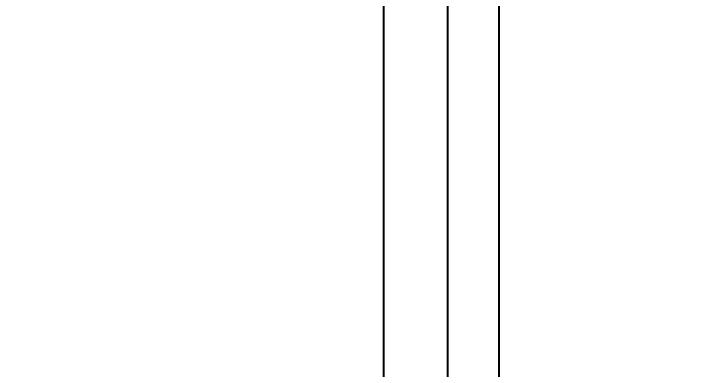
# Model space of a CAD drawing. Header units: millimetres. Extents: x 861 to 27901, y 673 to 17923.
# Drawn here: x 10720.7 to 10929.4, y 6235.6 to 6345.8 of the extents above; entities that cross this region are included whole.
import ezdxf

# ---------------------------------------------------------------- set-up
doc = ezdxf.new("R2010")
doc.units = ezdxf.units.MM
doc.header["$LTSCALE"] = 33.3
doc.layers.add('CAPA_1', color=7, linetype='Continuous')
doc.styles.add('SLDTEXTSTYLE0', font='TXT', dxfattribs={"width": 0.75})
doc.dimstyles.new('SLDDIMSTYLE0', dxfattribs={"dimtxt": 66.6, "dimasz": 66.6, "dimexe": 0, "dimexo": 0.0625, "dimgap": 16.65, "dimtad": 2, "dimdec": 0, "dimlfac": 1.261261, "dimrnd": 1e-09, "dimzin": 12, "dimdsep": 46, "dimtxsty": 'SLDTEXTSTYLE0', "dimsah": 1, "dimcen": 0.09, "dimadec": 0, "dimazin": 3, "dimtfac": 1, "dimtdec": 0, "dimtofl": 0, "dimtmove": 0, "dimatfit": 3, "dimfxl": 1, "dimfrac": 2, "dimtolj": 1, "dimtzin": 12, "dimarcsym": 0})

# ---------------------------------------------------------------- blocks, each defined once
blk = doc.blocks.new('_D_13')
at = {"layer": 'CAPA_1', "transparency": 16777216}
for p, q in [((9823.17, 6912.25), (14695.32, 6912.25)), ((14662.02, 6912.25), (14662.02, 5357.98)), ((14240.18, 5357.98), (14695.32, 5357.98))]:
    blk.add_line(p, q, dxfattribs=at)
for points in [[(14662.02, 6912.25), (14651.77, 6845.65), (14672.27, 6845.65)], [(14662.02, 5357.98), (14672.27, 5424.58), (14651.77, 5424.58)]]:
    blk.add_solid(points, dxfattribs=at)
at = {"layer": 'CAPA_1', "transparency": 16777216, "insert": (14576.17, 6036.69), "char_height": 66.6, "attachment_point": 1, "rotation": 90, "style": 'SLDTEXTSTYLE0'}
blk.add_mtext('1960', dxfattribs=at)
blk = doc.blocks.new('_D_14')
at = {"layer": 'CAPA_1', "transparency": 16777216}
for p, q in [((9780.88, 6954.54), (9780.88, 7862.55)), ((10855.14, 5883.49), (10855.14, 7862.55)), ((9780.88, 7829.25), (10855.14, 7829.25))]:
    blk.add_line(p, q, dxfattribs=at)
for points in [[(9780.88, 7829.25), (9847.48, 7819.01), (9847.48, 7839.5)], [(10855.14, 7829.25), (10788.54, 7839.5), (10788.54, 7819.01)]]:
    blk.add_solid(points, dxfattribs=at)
at = {"layer": 'CAPA_1', "transparency": 16777216, "insert": (10219.59, 7915.1), "char_height": 66.6, "attachment_point": 1, "style": 'SLDTEXTSTYLE0'}
blk.add_mtext('1355', dxfattribs=at)

msp = doc.modelspace()

# ---------------------------------------------------------------- linework, layer by layer
at = {"color": 7, "linetype": 'Continuous', "lineweight": 25}
for p, q in [((10871.06, 6179.82), (10871.06, 6449.39)), ((10835.38, 6195.68), (10835.38, 6433.53))]:
    msp.add_line(p, q, dxfattribs=at)

# ---------------------------------------------------------------- dimensions: what is measured, and where the dimension line sits
at = {"layer": 'CAPA_1'}
dim = msp.add_linear_dim(base=(10855.14, 7829.25), p1=(9780.88, 6912.25), p2=(10855.14, 5841.2), dimstyle='SLDDIMSTYLE0', dxfattribs=at)
dim.commit()
dim.dimension.update_dxf_attribs({"geometry": '_D_14', "text_midpoint": (10318.01, 7829.25), "dimtype": 160})
dim = msp.add_linear_dim(base=(14662.02, 5357.98), p1=(9780.88, 6912.25), p2=(14197.89, 5357.98), angle=90, dimstyle='SLDDIMSTYLE0', dxfattribs=at)
dim.commit()
dim.dimension.update_dxf_attribs({"geometry": '_D_13', "text_midpoint": (14662.02, 6135.11), "dimtype": 160})

doc.saveas('drawing.dxf')
